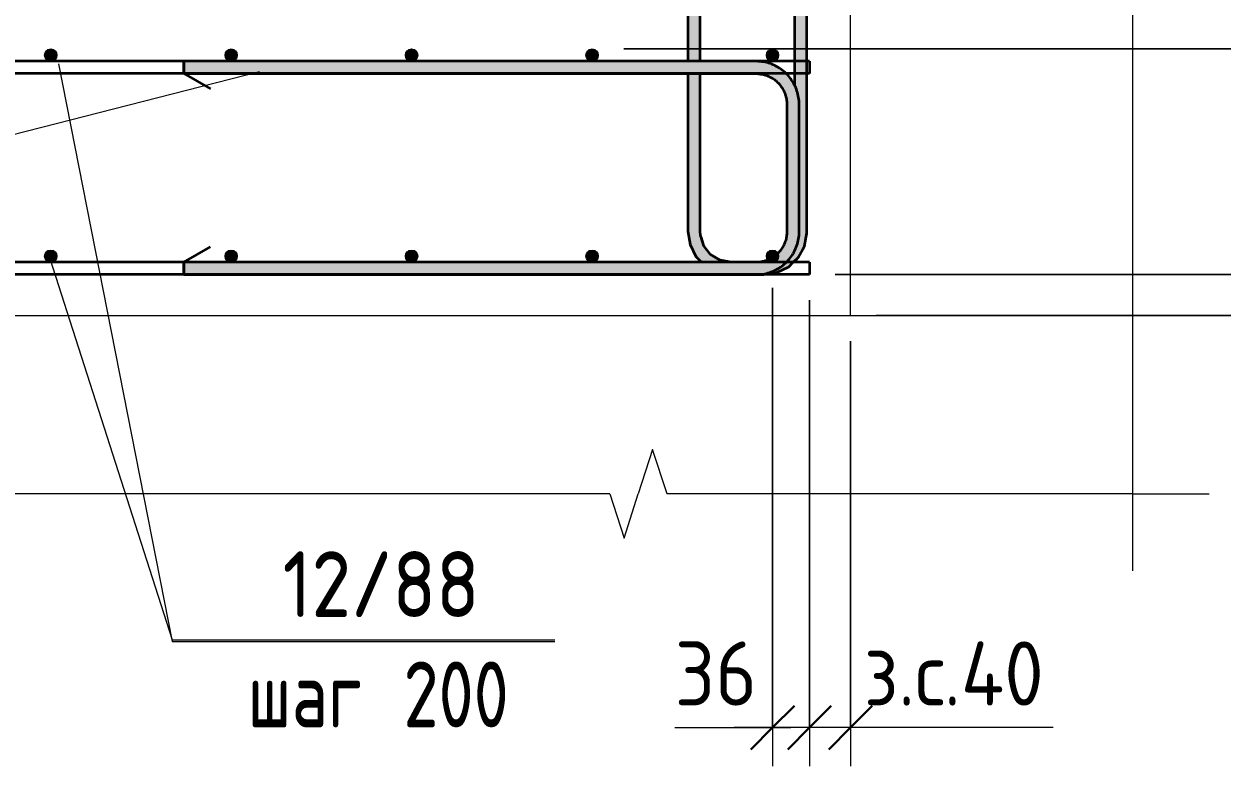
# Model space of a CAD drawing. Header units: millimetres. Extents: x 30199 to 68228, y -5153 to 33546.
# Drawn here: x 60270 to 61438, y -3689 to -2966 of the extents above; entities that cross this region are included whole.
import ezdxf

# ---------------------------------------------------------------- set-up
doc = ezdxf.new("R2010")
doc.units = ezdxf.units.MM
for name, color, linetype, lineweight in [('AA_Dim', 7, 'Continuous', 9), ('AA_Dim-25', 7, 'Continuous', 9), ('AA_Oformlenie', 7, 'Continuous', 9), ('AA_Vinoska', 7, 'Continuous', 9), ('AA_Visotnaya otmetka', 7, 'Continuous', 9), ('KR_Armatura', 7, 'Continuous', 20), ('KR_Armatura_Tonkie', 7, 'Continuous', 20), ('KR_Fundament', 7, 'Continuous', 20)]:
    doc.layers.add(name, color=color, linetype=linetype, lineweight=lineweight)
doc.styles.add('ISOCPEUR_1', font='isocpeur.TTF', dxfattribs={"width": 0.9, "height": 62.5})
doc.styles.add('ISOCPEUR_8', font='isocpeur.TTF', dxfattribs={"width": 0.8, "height": 62.5})
doc.dimstyles.new('00_Точн_3_знака__прозр__1', dxfattribs={"dimscale": 304.8, "dimtxt": 62.672186, "dimasz": 0.139436, "dimexe": 0.123031, "dimexo": 0.082021, "dimgap": 0.008202, "dimtad": 1, "dimdec": 3, "dimrnd": 0.001, "dimdsep": 46, "dimtxsty": 'ISOCPEUR_1', "dimblk1": 'OBLIQUE', "dimblk2": 'OBLIQUE', "dimsah": 1, "dimcen": 0.09, "dimdle": 0.123031, "dimazin": 0, "dimtfac": 1, "dimtdec": 4, "dimtix": 1, "dimtmove": 1, "dimatfit": 3, "dimfxl": 1, "dimtvp": 1, "dimtolj": 1, "dimtzin": 0, "dimlwd": 18, "dimlwe": 18, "dimarcsym": 2})
doc.dimstyles.new('05_Округл_1мм__прозр_', dxfattribs={"dimscale": 304.8, "dimtxt": 62.672186, "dimasz": 0.139436, "dimexe": 0.123031, "dimexo": 0.082021, "dimgap": 0.008202, "dimtad": 1, "dimdec": 0, "dimdsep": 46, "dimtxsty": 'ISOCPEUR_1', "dimblk1": 'OBLIQUE', "dimblk2": 'OBLIQUE', "dimsah": 1, "dimcen": 0.09, "dimdle": 0.123031, "dimazin": 0, "dimtfac": 1, "dimtdec": 4, "dimtix": 1, "dimtmove": 1, "dimatfit": 3, "dimfxl": 1, "dimtvp": 1, "dimtolj": 1, "dimtzin": 0, "dimlwd": 18, "dimlwe": 18, "dimarcsym": 2})
doc.dimstyles.new('05_Округл_1мм__прозр__1', dxfattribs={"dimscale": 304.8, "dimtxt": 62.672186, "dimasz": 0.139436, "dimexe": 0.123031, "dimexo": 0.082021, "dimgap": 0.008202, "dimtad": 1, "dimdec": 0, "dimdsep": 46, "dimtxsty": 'ISOCPEUR_1', "dimblk1": 'OBLIQUE', "dimblk2": 'OBLIQUE', "dimsah": 1, "dimcen": 0.09, "dimdle": 0.123031, "dimazin": 0, "dimtfac": 1, "dimtdec": 4, "dimtix": 1, "dimtmove": 0, "dimatfit": 3, "dimfxl": 1, "dimtvp": 1, "dimtolj": 1, "dimtzin": 0, "dimlwd": 18, "dimlwe": 18, "dimarcsym": 2})

# ---------------------------------------------------------------- blocks, each defined once
blk = doc.blocks.new('265_Выпуск П одной длины _НесАрм_РабПлоск_ - В1 _d12_ t250-4071037-1-1 Армирование')
at = {"layer": 'KR_Armatura_Tonkie', "lineweight": 35}
for p, q in [((-31383.5, -2442), (-31383.5, -2488)), ((-31371.7, -2442), (-31383.1, -2442)), ((-31383.1, -2442), (-31371.7, -2442)), ((-31371.5, -2488), (-31371.5, -2442)), ((-31371.5, -2442), (-31371.1, -2442.7)), ((-31279.5, -2442), (-31294.5, -2468)), ((-31279.5, -2442), (-31279.5, -2488)), ((-31279.1, -2442), (-31267.7, -2442)), ((-31267.7, -2442), (-31279.1, -2442)), ((-31267.5, -2488), (-31267.5, -2442)), ((-31371.1, -2442.7), (-31356.5, -2468)), ((-31383.5, -2513), (-31383.5, -2694)), ((-31371.5, -2694), (-31371.5, -2513)), ((-31279.5, -2513), (-31279.5, -2694)), ((-31267.5, -2694), (-31267.5, -2513)), ((-31383.5, -2706), (-31383.5, -2888)), ((-31371.5, -2888), (-31371.5, -2706)), ((-31279.5, -2706), (-31279.5, -2888)), ((-31267.5, -2888), (-31267.5, -2706)), ((-31383.5, -2913), (-31383.5, -2942)), ((-31371.5, -2942), (-31371.5, -2913)), ((-31279.5, -2913), (-31279.5, -2942)), ((-31267.5, -2942), (-31267.5, -2913)), ((-31383.5, -2958), (-31383.5, -3002)), ((-31371.5, -3002), (-31371.5, -2958)), ((-31279.5, -2958), (-31279.5, -3002)), ((-31267.5, -3002), (-31267.5, -2958)), ((-31279.5, -3002), (-31279.5, -3014)), ((-31267.5, -3014), (-31267.5, -3002)), ((-31383.5, -3014), (-31383.5, -3168)), ((-31371.5, -3168), (-31371.5, -3014)), ((-31279.5, -3014), (-31279.5, -3026)), ((-31267.5, -3168), (-31267.5, -3014)), ((-31368.5, -3180.5), (-31370.8, -3173)), ((-31361.8, -3189.9), (-31367.7, -3182.3)), ((-31353.5, -3195.2), (-31360, -3191.3)), ((-31341.5, -3198), (-31351, -3196.3)), ((-31317.1, -3198), (-31341.5, -3198)), ((-31341.5, -3210), (-31309.5, -3210))]:
    blk.add_line(p, q, dxfattribs=at)
at = {"layer": 'KR_Armatura_Tonkie', "lineweight": 35, "flags": 128}
for points in [[(-31268, -3172.4), (-31267.5, -3169.5), (-31267.5, -3168)], [(-31381.6, -3179.8), (-31381.5, -3180.7), (-31380.1, -3183.4)], [(-31271.3, -3184.7), (-31269.9, -3182.1), (-31269.6, -3180.6)], [(-31376.5, -3190.7), (-31375.8, -3192.2), (-31373.8, -3194.3)], [(-31286.8, -3203.1), (-31285.3, -3202.3), (-31283.2, -3200.3)], [(-31277.8, -3195.1), (-31276, -3193.4), (-31274.9, -3191.4)], [(-31297.6, -3208.2), (-31296.8, -3208), (-31294.1, -3206.7)]]:
    blk.add_lwpolyline(points, dxfattribs=at)
blk = doc.blocks.new('265_Выпуск П одной длины _НесАрм_РабПлоск_ - В1 _d12_ t250-V8-1-1 Армирование')
at = {"layer": 'KR_Armatura_Tonkie', "lineweight": 35}
h = blk.add_hatch(color=256, dxfattribs=at)
h.paths.add_polyline_path([(-31377.5, -3168), (-31371.5, -3168), (-31371.7, -3014), (-31383.5, -3014), (-31383.3, -3168), (-31379, -3168)])
h.paths.add_polyline_path([(-31373.2, -3002), (-31371.5, -3002), (-31371.7, -2958), (-31383.5, -2958), (-31383.3, -3002), (-31374.2, -3002)])
h.paths.add_polyline_path([(-31377, -2942), (-31371.5, -2942), (-31371.7, -2913), (-31383.5, -2913), (-31383.3, -2942), (-31377.5, -2942)])
h.paths.add_polyline_path([(-31382.3, -2888), (-31371.5, -2888), (-31371.7, -2706), (-31383.5, -2706), (-31383.3, -2888), (-31382.7, -2888)])
h.paths.add_polyline_path([(-31382, -2694), (-31371.5, -2694), (-31371.7, -2513), (-31383.5, -2513), (-31383.3, -2694), (-31382.7, -2694)])
h.paths.add_polyline_path([(-31379.1, -2488), (-31371.5, -2488), (-31371.7, -2442), (-31383.5, -2442), (-31383.3, -2488), (-31380.5, -2488)])
h = blk.add_hatch(color=256, dxfattribs=at)
h.paths.add_polyline_path([(-31275, -3168), (-31267.5, -3168), (-31267.7, -2958), (-31279.5, -2958), (-31279.3, -3026.5), (-31276.5, -3033.4), (-31275.1, -3045.9), (-31275.1, -3168)])
h.paths.add_polyline_path([(-31273, -2942), (-31267.5, -2942), (-31267.7, -2913), (-31279.5, -2913), (-31279.3, -2942), (-31273.5, -2942)])
h.paths.add_polyline_path([(-31272.9, -2888), (-31267.5, -2888), (-31267.7, -2706), (-31279.5, -2706), (-31279.3, -2888), (-31273.5, -2888)])
h.paths.add_polyline_path([(-31278.9, -2694), (-31267.5, -2694), (-31267.7, -2513), (-31279.5, -2513), (-31279.3, -2694), (-31278.9, -2694)])
h.paths.add_polyline_path([(-31278.7, -2488), (-31267.5, -2488), (-31267.7, -2442), (-31279.5, -2442), (-31279.3, -2488), (-31279.1, -2488)])
for points in [[(-31341.5, -3198), (-31349.8, -3196.8), (-31356.9, -3193.6), (-31362.7, -3189.2), (-31367.4, -3183), (-31370.4, -3175.8), (-31371.7, -3168), (-31383.5, -3168), (-31382, -3178.9), (-31377.8, -3189), (-31370.8, -3198), (-31342.8, -3198)], [(-31309.5, -3210), (-31298.2, -3208.4), (-31287.6, -3203.7), (-31279.4, -3197.2), (-31273.1, -3189), (-31268.9, -3178.9), (-31267.7, -3168), (-31275.1, -3168), (-31276.5, -3178.9), (-31280.7, -3189), (-31287.8, -3198), (-31296.1, -3204.4), (-31306.2, -3208.6), (-31309.5, -3209.2), (-31309.5, -3209.8)], [(-31309.5, -3210), (-31309.5, -3209), (-31317.1, -3210)]]:
    blk.add_hatch(color=256, dxfattribs=at).paths.add_polyline_path(points)
for p, q in [((-31383.5, -2442), (-31383.5, -2488)), ((-31383.5, -2442), (-31383.3, -2442)), ((-31371.7, -2442), (-31383.1, -2442)), ((-31383.1, -2442), (-31371.5, -2442)), ((-31371.5, -2488), (-31371.5, -2442)), ((-31371.5, -2442), (-31371.1, -2442.7)), ((-31279.5, -2442), (-31294.5, -2468)), ((-31279.5, -2442), (-31279.5, -2488)), ((-31279.5, -2442), (-31279.3, -2442)), ((-31279.1, -2442), (-31267.5, -2442)), ((-31267.7, -2442), (-31279.1, -2442)), ((-31267.5, -2488), (-31267.5, -2442)), ((-31371.1, -2442.7), (-31356.5, -2468)), ((-31383.5, -2513), (-31383.5, -2694)), ((-31371.5, -2694), (-31371.5, -2513)), ((-31279.5, -2513), (-31279.5, -2694)), ((-31267.5, -2694), (-31267.5, -2513)), ((-31383.5, -2706), (-31383.5, -2888)), ((-31371.5, -2888), (-31371.5, -2706)), ((-31279.5, -2706), (-31279.5, -2888)), ((-31267.5, -2888), (-31267.5, -2706)), ((-31383.5, -2913), (-31383.5, -2942)), ((-31371.5, -2942), (-31371.5, -2913)), ((-31279.5, -2913), (-31279.5, -2942)), ((-31267.5, -2942), (-31267.5, -2913)), ((-31383.5, -2958), (-31383.5, -3002)), ((-31371.5, -3002), (-31371.5, -2958)), ((-31279.5, -2958), (-31279.5, -3002)), ((-31267.5, -3002), (-31267.5, -2958)), ((-31279.5, -3002), (-31279.5, -3014)), ((-31267.5, -3014), (-31267.5, -3002)), ((-31383.5, -3014), (-31383.5, -3168)), ((-31371.5, -3168), (-31371.5, -3014)), ((-31279.5, -3014), (-31279.5, -3026)), ((-31267.5, -3168), (-31267.5, -3014)), ((-31317.1, -3198), (-31341.5, -3198)), ((-31341.5, -3210), (-31309.5, -3210))]:
    blk.add_line(p, q, dxfattribs=at)
at = {"layer": 'KR_Armatura_Tonkie', "lineweight": 35, "flags": 128}
for points in [[(-31383.5, -3168), (-31381.5, -3180.7), (-31375.8, -3192.2), (-31370.2, -3198)], [(-31341.5, -3198), (-31352.1, -3196), (-31361.4, -3190.4), (-31368, -3181.9), (-31371.2, -3171.5), (-31371.5, -3168)], [(-31280.8, -3198), (-31276, -3193.4), (-31269.9, -3182.1), (-31267.5, -3169.5), (-31267.5, -3168)], [(-31309.5, -3210), (-31296.8, -3208), (-31285.3, -3202.3), (-31280.8, -3198)]]:
    blk.add_lwpolyline(points, dxfattribs=at)
blk = doc.blocks.new('350_Стержень П торец СК-СГ _НесАрм_РабПлоск_ - 350_Стержень П торец СК-СГ _НесАрм_РабПлоск_-4078482-1-1 Армирование')
at = {"layer": 'KR_Armatura_Tonkie', "lineweight": 35}
for p, q in [((-31383.5, -3002), (-31875.1, -3002)), ((-31875.1, -3013.8), (-31875.1, -3002.2)), ((-31875.1, -3002.2), (-31875.1, -3008)), ((-31317.1, -3002), (-31371.5, -3002)), ((-31875.1, -3008), (-31875.1, -3009.6)), ((-31875.1, -3009.6), (-31875.1, -3013.8)), ((-31875.1, -3014), (-31383.5, -3014)), ((-31875.1, -3014), (-31849.1, -3029)), ((-31371.5, -3014), (-31317.1, -3014)), ((-31287.1, -3044), (-31287.1, -3168)), ((-31875.1, -3198), (-31849.1, -3183)), ((-31370.8, -3198), (-31875.1, -3198)), ((-31875.1, -3198.2), (-31875.1, -3209.8)), ((-31875.1, -3209.8), (-31875.1, -3198.2)), ((-31317.1, -3198), (-31341.5, -3198)), ((-31875.1, -3210), (-31317.1, -3210))]:
    blk.add_line(p, q, dxfattribs=at)
at = {"layer": 'KR_Armatura_Tonkie', "lineweight": 35, "flags": 128}
for points in [[(-31287.6, -3014.1), (-31287.8, -3013.9), (-31289, -3012.7), (-31290.3, -3011.6), (-31291.6, -3010.6), (-31293, -3009.6), (-31294.4, -3008.7), (-31295.8, -3007.8), (-31297.3, -3007), (-31298.8, -3006.2), (-31300.3, -3005.5), (-31301.8, -3004.9), (-31303.4, -3004.3), (-31305, -3003.8), (-31306.6, -3003.3), (-31308.3, -3002.9), (-31309.9, -3002.6), (-31311.6, -3002.4), (-31313.3, -3002.2), (-31314.9, -3002.1), (-31316.6, -3002), (-31317.1, -3002)], [(-31279.5, -3025.3), (-31279.8, -3024.6), (-31280.6, -3023.1), (-31281.5, -3021.7), (-31282.4, -3020.3), (-31283.4, -3018.9), (-31284.4, -3017.6), (-31285.5, -3016.3), (-31286.6, -3015.1), (-31287.6, -3014.1)]]:
    blk.add_lwpolyline(points, dxfattribs=at)
blk = doc.blocks.new('350_Стержень П торец СК-СГ _НесАрм_РабПлоск_ - 350_Стержень П торец СК-СГ _НесАрм_РабПлоск_-V9-1-1 Армирование')
at = {"layer": 'KR_Armatura_Tonkie', "lineweight": 35}
for points in [[(-31657.4, -3014), (-31317.1, -3013.8), (-31317.1, -3002), (-31875.1, -3002.2), (-31875.1, -3014)], [(-31282.6, -3044), (-31275.1, -3044), (-31276.5, -3033.1), (-31280.7, -3023), (-31287.8, -3014), (-31296.1, -3007.6), (-31306.2, -3003.4), (-31317.1, -3002.2), (-31317.1, -3014), (-31309.3, -3015), (-31301.9, -3018.1), (-31295.8, -3022.8), (-31291, -3029.3), (-31288.1, -3036.3), (-31286.9, -3044), (-31284.1, -3044)], [(-31281.1, -3168), (-31275.1, -3168), (-31275.3, -3044), (-31287.1, -3044), (-31286.9, -3168), (-31282.6, -3168)], [(-31317.1, -3210), (-31305.8, -3208.4), (-31295.8, -3204.2), (-31287.4, -3197.7), (-31280.7, -3189), (-31276.5, -3178.9), (-31275.3, -3168), (-31287.1, -3168), (-31288.1, -3175.8), (-31291.2, -3183.2), (-31295.8, -3189.2), (-31302.4, -3194.1), (-31309.4, -3197), (-31317.1, -3198.2), (-31317.1, -3209.8)], [(-31875.1, -3210), (-31317.1, -3209.8), (-31317.1, -3198), (-31875.1, -3198.2), (-31875.1, -3209.8)]]:
    blk.add_hatch(color=256, dxfattribs=at).paths.add_polyline_path(points)
for p, q in [((-31317.1, -3002), (-31875.1, -3002)), ((-31875.1, -3014), (-31875.1, -3002)), ((-31875.1, -3002.2), (-31875.1, -3009.6)), ((-31875.1, -3009.6), (-31875.1, -3011)), ((-31875.1, -3011), (-31875.1, -3013.8)), ((-31875.1, -3014), (-31317.1, -3014)), ((-31875.1, -3014), (-31849.1, -3029)), ((-31287.1, -3044), (-31287.1, -3168)), ((-31275.1, -3168), (-31275.1, -3044)), ((-31875.1, -3198), (-31849.1, -3183)), ((-31317.1, -3198), (-31875.1, -3198)), ((-31875.1, -3210), (-31875.1, -3198)), ((-31875.1, -3198.2), (-31875.1, -3209.8)), ((-31875.1, -3210), (-31317.1, -3210))]:
    blk.add_line(p, q, dxfattribs=at)
at = {"layer": 'KR_Armatura_Tonkie', "lineweight": 35, "flags": 128}
for points in [[(-31287.6, -3014.1), (-31287.8, -3013.9), (-31289, -3012.7), (-31290.3, -3011.6), (-31291.6, -3010.6), (-31293, -3009.6), (-31294.4, -3008.7), (-31295.8, -3007.8), (-31297.3, -3007), (-31298.8, -3006.2), (-31300.3, -3005.5), (-31301.8, -3004.9), (-31303.4, -3004.3), (-31305, -3003.8), (-31306.6, -3003.3), (-31308.3, -3002.9), (-31309.9, -3002.6), (-31311.6, -3002.4), (-31313.3, -3002.2), (-31314.9, -3002.1), (-31316.6, -3002), (-31317.1, -3002)], [(-31317.1, -3014), (-31315.9, -3014), (-31314.7, -3014.1), (-31313.5, -3014.2), (-31312.3, -3014.4), (-31311.1, -3014.6), (-31309.9, -3014.9), (-31308.8, -3015.2), (-31307.6, -3015.5), (-31306.5, -3015.9), (-31305.4, -3016.4), (-31304.3, -3016.9), (-31303.2, -3017.4), (-31302.2, -3018), (-31301.1, -3018.6), (-31300.1, -3019.2), (-31299.1, -3019.9), (-31298.2, -3020.7), (-31297.3, -3021.4), (-31296.4, -3022.3), (-31295.5, -3023.1), (-31294.7, -3024), (-31293.9, -3024.9), (-31293.2, -3025.8), (-31292.5, -3026.8), (-31291.8, -3027.8), (-31291.2, -3028.8), (-31290.6, -3029.9), (-31290.1, -3030.9), (-31289.6, -3032), (-31289.1, -3033.1), (-31288.7, -3034.3), (-31288.3, -3035.4), (-31288, -3036.6), (-31287.7, -3037.7), (-31287.5, -3038.9), (-31287.3, -3040.1), (-31287.2, -3041.3), (-31287.1, -3042.5), (-31287.1, -3043.7), (-31287.1, -3044)], [(-31275.1, -3044), (-31275.1, -3042.3), (-31275.2, -3040.6), (-31275.4, -3039), (-31275.6, -3037.3), (-31275.9, -3035.7), (-31276.3, -3034), (-31276.7, -3032.4), (-31277.2, -3030.8), (-31277.8, -3029.2), (-31278.4, -3027.6), (-31279.1, -3026.1), (-31279.8, -3024.6), (-31280.6, -3023.1), (-31281.5, -3021.7), (-31282.4, -3020.3), (-31283.4, -3018.9), (-31284.4, -3017.6), (-31285.5, -3016.3), (-31286.6, -3015.1), (-31287.6, -3014.1)], [(-31287.1, -3168), (-31287.1, -3169.2), (-31287.2, -3170.4), (-31287.3, -3171.6), (-31287.4, -3172.8), (-31287.7, -3174), (-31287.9, -3175.1), (-31288.2, -3176.3), (-31288.6, -3177.4), (-31289, -3178.6), (-31289.4, -3179.7), (-31289.9, -3180.8), (-31290.5, -3181.9), (-31291, -3182.9), (-31291.6, -3183.9), (-31292.3, -3184.9), (-31293, -3185.9), (-31293.7, -3186.9), (-31294.5, -3187.8), (-31295.3, -3188.7), (-31296.2, -3189.5), (-31297, -3190.3), (-31297.9, -3191.1), (-31298.9, -3191.9), (-31299.9, -3192.6), (-31300.9, -3193.2), (-31301.9, -3193.9), (-31302.9, -3194.5), (-31304, -3195), (-31305.1, -3195.5), (-31306.2, -3196), (-31307.3, -3196.4), (-31308.5, -3196.7), (-31309.6, -3197.1), (-31310.8, -3197.3), (-31312, -3197.6), (-31313.1, -3197.7), (-31314.3, -3197.9), (-31315.5, -3198), (-31316.7, -3198), (-31317.1, -3198)], [(-31287.6, -3197.9), (-31286.9, -3197.3), (-31285.8, -3196), (-31284.7, -3194.8), (-31283.6, -3193.4), (-31282.7, -3192.1), (-31281.7, -3190.7), (-31280.8, -3189.3), (-31280, -3187.8), (-31279.3, -3186.3), (-31278.6, -3184.8), (-31277.9, -3183.2), (-31277.3, -3181.6), (-31276.8, -3180), (-31276.4, -3178.4), (-31276, -3176.8), (-31275.7, -3175.1), (-31275.4, -3173.5), (-31275.2, -3171.8), (-31275.1, -3170.1), (-31275.1, -3168.5), (-31275.1, -3168)], [(-31317.1, -3210), (-31315.4, -3210), (-31313.7, -3209.9), (-31312, -3209.7), (-31310.4, -3209.5), (-31308.7, -3209.2), (-31307.1, -3208.8), (-31305.5, -3208.4), (-31303.8, -3207.9), (-31302.3, -3207.3), (-31300.7, -3206.7), (-31299.2, -3206), (-31297.7, -3205.3), (-31296.2, -3204.4), (-31294.8, -3203.6), (-31293.3, -3202.7), (-31292, -3201.7), (-31290.7, -3200.7), (-31289.4, -3199.6), (-31288.1, -3198.4), (-31287.7, -3198)]]:
    blk.add_lwpolyline(points, dxfattribs=at)
blk = doc.blocks.new('011_Прямоугольник обрыва _ЭлУзла_ - 011_Прямоугольник обрыва _ЭлУзла_-4150616-1-1 Армирование')
at = {"layer": 'AA_Oformlenie'}
for p, q in [((-30950.1, -2057.7), (-30950.1, -3423.6)), ((-31459.6, -3423.6), (-32368, -3423.6)), ((-30950.1, -3423.6), (-31404, -3423.6))]:
    blk.add_line(p, q, dxfattribs=at)
blk = doc.blocks.new('042_М_Арматуры - Диам длина поз _ Комментарий-3662934-1-1 Армирование')
at = {"layer": 'AA_Vinoska'}
blk.add_line((-32051.3, -2790.4), (-31701.3, -2790.4), dxfattribs=at)
blk = doc.blocks.new('DIMBLOCK56-1-1 Армирование')
at = {"layer": 'AA_Dim-25', "lineweight": 18}
for p, q in [((61035.9, -3235), (61035.9, -3689.1)), ((61035.9, -3651.6), (61035.9, -3235)), ((61075.9, -3275), (61075.9, -3689.1)), ((61075.9, -3651.6), (61075.9, -3275)), ((61113.4, -3651.6), (60998.4, -3651.6)), ((61064, -3651.5), (61055.9, -3651.6)), ((61273.5, -3651.5), (61064, -3651.5))]:
    blk.add_line(p, q, dxfattribs=at)
at = {"layer": 'AA_Dim-25', "lineweight": 30}
for p, q in [((61035.9, -3651.6), (61057.2, -3630.3)), ((61075.9, -3651.6), (61097.2, -3630.3)), ((61035.9, -3651.6), (61014.7, -3672.8)), ((61075.9, -3651.6), (61054.7, -3672.8))]:
    blk.add_line(p, q, dxfattribs=at)
at = {"layer": 'AA_Dim-25', "color": 0, "lineweight": 18, "insert": (61089, -3567.6), "char_height": 62.5, "width": 221.363, "attachment_point": 1, "line_spacing_factor": 1.135194, "style": 'ISOCPEUR_1'}
blk.add_mtext('з.с.40', dxfattribs=at)
blk = doc.blocks.new('_Oblique')
at = {"color": 0, "linetype": 'ByBlock', "lineweight": -2}
blk.add_line((-0.5, -0.5), (0.5, 0.5), dxfattribs=at)
blk = doc.blocks.new('DIMBLOCK58-1-1 Армирование')
at = {"layer": 'AA_Dim-25', "lineweight": 18}
for p, q in [((60999.9, -3223), (60999.9, -3689.1)), ((60999.9, -3651.6), (60999.9, -3223)), ((61035.9, -3235), (61035.9, -3689.1)), ((61035.9, -3651.6), (61035.9, -3235)), ((60904.5, -3651.5), (61007.5, -3651.5)), ((61073.4, -3651.6), (60962.4, -3651.6)), ((61007.5, -3651.5), (61017.9, -3651.6))]:
    blk.add_line(p, q, dxfattribs=at)
at = {"layer": 'AA_Dim-25', "lineweight": 30}
for p, q in [((60999.9, -3651.6), (61021.2, -3630.3)), ((61035.9, -3651.6), (61057.2, -3630.3)), ((60999.9, -3651.6), (60978.7, -3672.8)), ((61035.9, -3651.6), (61014.7, -3672.8))]:
    blk.add_line(p, q, dxfattribs=at)
at = {"layer": 'AA_Dim-25', "color": 0, "lineweight": 18, "insert": (60904.5, -3567.6), "char_height": 62.5, "width": 93.654, "attachment_point": 1, "line_spacing_factor": 1.135194, "style": 'ISOCPEUR_1'}
blk.add_mtext('36', dxfattribs=at)
blk = doc.blocks.new('DIMBLOCK66-1-1 Армирование')
at = {"layer": 'AA_Dim-25', "lineweight": 30}
for p, q in [((61538.1, -3210), (61516.8, -3188.8)), ((61538.1, -3210), (61559.3, -3231.3)), ((61538.1, -3250), (61516.8, -3228.8)), ((61538.1, -3250), (61559.3, -3271.2))]:
    blk.add_line(p, q, dxfattribs=at)
at = {"layer": 'AA_Dim-25', "lineweight": 18}
for p, q in [((61060.9, -3210), (61575.6, -3210)), ((61538.1, -3210), (61060.9, -3210)), ((61538.1, -3287.5), (61538.1, -3210)), ((61538.1, -3251.7), (61538.1, -3230)), ((61100.9, -3250), (61575.6, -3250)), ((61538.1, -3250), (61100.9, -3250)), ((61538.1, -3461.2), (61538.1, -3251.7))]:
    blk.add_line(p, q, dxfattribs=at)
at = {"layer": 'AA_Dim-25', "color": 0, "lineweight": 18, "insert": (61454.1, -3461.2), "char_height": 62.5, "width": 221.363, "attachment_point": 1, "rotation": 90, "line_spacing_factor": 1.135194, "style": 'ISOCPEUR_1'}
blk.add_mtext('з.с.40', dxfattribs=at)
blk = doc.blocks.new('DIMBLOCK67-1-1 Армирование')
at = {"layer": 'AA_Dim-25', "lineweight": 30}
for p, q in [((61538.1, -2990), (61516.8, -2968.8)), ((61538.1, -2990), (61559.3, -3011.2)), ((61538.1, -3210), (61516.8, -3188.8)), ((61538.1, -3210), (61559.3, -3231.3))]:
    blk.add_line(p, q, dxfattribs=at)
at = {"layer": 'AA_Dim-25', "lineweight": 18}
for p, q in [((60854.9, -2990), (61575.6, -2990)), ((61538.1, -2990), (60854.9, -2990)), ((61538.1, -3210), (61538.1, -2990)), ((61060.9, -3210), (61575.6, -3210)), ((61538.1, -3210), (61060.9, -3210))]:
    blk.add_line(p, q, dxfattribs=at)
at = {"layer": 'AA_Dim-25', "color": 0, "lineweight": 18, "insert": (61454.1, -3158.5), "char_height": 62.5, "width": 140.48, "attachment_point": 1, "rotation": 90, "line_spacing_factor": 1.135194, "style": 'ISOCPEUR_1'}
blk.add_mtext('220', dxfattribs=at)
blk = doc.blocks.new('DIMBLOCK68-1-1 Армирование')
at = {"layer": 'AA_Dim-25', "lineweight": 18}
for p, q in [((61678.3, -2709.9), (61678.3, -2919.4)), ((61538.1, -2990), (61538.1, -2912.5)), ((61678.3, -2919.4), (61538.1, -2970)), ((61100.9, -2950), (61575.6, -2950)), ((61538.1, -2950), (61100.9, -2950)), ((60854.9, -2990), (61575.6, -2990)), ((61538.1, -2990), (60854.9, -2990))]:
    blk.add_line(p, q, dxfattribs=at)
at = {"layer": 'AA_Dim-25', "lineweight": 30}
for p, q in [((61538.1, -2950), (61516.8, -2928.8)), ((61538.1, -2950), (61559.3, -2971.2)), ((61538.1, -2990), (61516.8, -2968.8)), ((61538.1, -2990), (61559.3, -3011.2))]:
    blk.add_line(p, q, dxfattribs=at)
at = {"layer": 'AA_Dim-25', "color": 0, "lineweight": 18, "insert": (61594.4, -2894.4), "char_height": 62.5, "width": 221.363, "attachment_point": 1, "rotation": 90, "line_spacing_factor": 1.135194, "style": 'ISOCPEUR_1'}
blk.add_mtext('з.с.40', dxfattribs=at)
blk = doc.blocks.new('DIMBLOCK75-1-1 Армирование')
at = {"layer": 'AA_Dim-25', "lineweight": 18}
for p, q in [((61538.1, -2790.9), (61538.1, -2894)), ((61538.1, -2894), (61538.1, -2925)), ((61071.1, -2900), (61575.6, -2900)), ((61538.1, -2900), (61071.1, -2900)), ((61538.1, -2987.5), (61538.1, -2900)), ((61100.9, -2950), (61575.6, -2950)), ((61538.1, -2950), (61100.9, -2950))]:
    blk.add_line(p, q, dxfattribs=at)
at = {"layer": 'AA_Dim-25', "lineweight": 30}
for p, q in [((61538.1, -2900), (61516.8, -2878.7)), ((61538.1, -2900), (61559.3, -2921.2)), ((61538.1, -2950), (61516.8, -2928.8)), ((61538.1, -2950), (61559.3, -2971.2))]:
    blk.add_line(p, q, dxfattribs=at)
at = {"layer": 'AA_Dim-25', "color": 0, "lineweight": 18, "insert": (61454.1, -2869), "char_height": 62.5, "width": 93.654, "attachment_point": 1, "rotation": 90, "line_spacing_factor": 1.135194, "style": 'ISOCPEUR_1'}
blk.add_mtext('50', dxfattribs=at)

msp = doc.modelspace()

# ---------------------------------------------------------------- hatches: boundary and pattern name
at = {"layer": 'KR_Armatura'}
h = msp.add_hatch(color=256, dxfattribs=at)
edge = h.paths.add_edge_path()
edge.add_arc((60295.9112, -2996), 6, 0, 360)
for points in [[(60292.9112, -3001.1962), (60298.9112, -3001.1962), (60301.9112, -2996), (60298.9112, -2990.8038), (60292.9112, -2990.8038), (60289.9112, -2996)], [(60468.9112, -3001.1962), (60474.9112, -3001.1962), (60477.9112, -2996), (60474.9112, -2990.8038), (60468.9112, -2990.8038), (60465.9112, -2996)], [(60650.9112, -3001.1962), (60653.9112, -2996), (60650.9112, -2990.8038), (60644.9112, -2990.8038), (60641.9112, -2996), (60644.9112, -3001.1962)], [(60820.9112, -3001.1962), (60826.9112, -3001.1962), (60829.9112, -2996), (60826.9112, -2990.8038), (60820.9112, -2990.8038), (60817.9112, -2996)], [(61002.9112, -3001.1962), (61005.9112, -2996), (61002.9112, -2990.8038), (60996.9112, -2990.8038), (60993.9112, -2996), (60996.9112, -3001.1962)], [(60292.9112, -3197.1962), (60298.9112, -3197.1962), (60301.9112, -3192), (60298.9112, -3186.8038), (60292.9112, -3186.8038), (60289.9112, -3192)], [(60468.9112, -3197.1962), (60474.9112, -3197.1962), (60477.9112, -3192), (60474.9112, -3186.8038), (60468.9112, -3186.8038), (60465.9112, -3192)], [(60650.9112, -3197.1962), (60653.9112, -3192), (60650.9112, -3186.8038), (60644.9112, -3186.8038), (60641.9112, -3192), (60644.9112, -3197.1962)], [(60820.9112, -3197.1962), (60826.9112, -3197.1962), (60829.9112, -3192), (60826.9112, -3186.8038), (60820.9112, -3186.8038), (60817.9112, -3192)], [(60996.9112, -3197.1962), (61002.9112, -3197.1962), (61005.9112, -3192), (61002.9112, -3186.8038), (60996.9112, -3186.8038), (60993.9112, -3192), (60996.5632, -3196.5934)]]:
    msp.add_hatch(color=256, dxfattribs=at).paths.add_polyline_path(points)
h = msp.add_hatch(color=256, dxfattribs=at)
edge = h.paths.add_edge_path()
edge.add_arc((60471.9112, -2996), 6, 0, 360)
h = msp.add_hatch(color=256, dxfattribs=at)
edge = h.paths.add_edge_path()
edge.add_arc((60647.9112, -2996), 6, 0, 360)
h = msp.add_hatch(color=256, dxfattribs=at)
edge = h.paths.add_edge_path()
edge.add_arc((60823.9112, -2996), 6, 0, 360)
h = msp.add_hatch(color=256, dxfattribs=at)
edge = h.paths.add_edge_path()
edge.add_arc((60999.9112, -2996), 6, 0, 360)
h = msp.add_hatch(color=256, dxfattribs=at)
edge = h.paths.add_edge_path()
edge.add_arc((60295.9112, -3192), 6, 0, 360)
h = msp.add_hatch(color=256, dxfattribs=at)
edge = h.paths.add_edge_path()
edge.add_arc((60471.9112, -3192), 6, 0, 360)
h = msp.add_hatch(color=256, dxfattribs=at)
edge = h.paths.add_edge_path()
edge.add_arc((60647.9112, -3192), 6, 0, 360)
h = msp.add_hatch(color=256, dxfattribs=at)
edge = h.paths.add_edge_path()
edge.add_arc((60823.9112, -3192), 6, 0, 360)
h = msp.add_hatch(color=256, dxfattribs=at)
edge = h.paths.add_edge_path()
edge.add_arc((60999.9112, -3192), 6, 0, 360)

# ---------------------------------------------------------------- linework, layer by layer
at = {"layer": 'AA_Vinoska'}
for p, q in [((60499.5184, -3012.1954), (59287.0747, -3322.0931)), ((60303.4579, -3004.3947), (60414.4492, -3567.6296)), ((60292.5336, -3186.1077), (60414.4492, -3565.9545)), ((60882.9395, -3380.3241), (60868.8624, -3423.6491)), ((60897.0167, -3423.6491), (60882.9395, -3380.3241)), ((60841.3624, -3423.6491), (60855.1124, -3466.9504)), ((60855.1124, -3466.9504), (60868.8624, -3423.6491)), ((61350.8982, -3423.6491), (61425.8982, -3423.6491)), ((61350.8982, -3423.6491), (61350.8982, -3498.6491)), ((60414.4492, -3565.9545), (60437.7545, -3565.9545)), ((60414.4492, -3567.6296), (60437.7545, -3567.6296))]:
    msp.add_line(p, q, dxfattribs=at)
at = {"layer": 'AA_Visotnaya otmetka'}
for q in [(61758.8271, -3250), (60701.3835, -3250)]:
    msp.add_line((60701.3835, -3250), q, dxfattribs=at)
at = {"layer": 'KR_Armatura'}
for p, q in [((60292.9112, -2990.8038), (60289.9112, -2996)), ((60298.9112, -2990.8038), (60292.9112, -2990.8038)), ((60301.9112, -2996), (60298.9112, -2990.8038)), ((60468.9112, -2990.8038), (60465.9112, -2996)), ((60474.9112, -2990.8038), (60468.9112, -2990.8038)), ((60477.9112, -2996), (60474.9112, -2990.8038)), ((60644.9112, -2990.8038), (60641.9112, -2996)), ((60650.9112, -2990.8038), (60644.9112, -2990.8038)), ((60653.9112, -2996), (60650.9112, -2990.8038)), ((60820.9112, -2990.8038), (60817.9112, -2996)), ((60826.9112, -2990.8038), (60820.9112, -2990.8038)), ((60829.9112, -2996), (60826.9112, -2990.8038)), ((60996.9112, -2990.8038), (60993.9112, -2996)), ((61002.9112, -2990.8038), (60996.9112, -2990.8038)), ((61005.9112, -2996), (61002.9112, -2990.8038)), ((60289.9112, -2996), (60292.9112, -3001.1962)), ((60292.9112, -3001.1962), (60298.9112, -3001.1962)), ((60298.9112, -3001.1962), (60301.9112, -2996)), ((60465.9112, -2996), (60468.9112, -3001.1962)), ((60468.9112, -3001.1962), (60474.9112, -3001.1962)), ((60474.9112, -3001.1962), (60477.9112, -2996)), ((60641.9112, -2996), (60644.9112, -3001.1962)), ((60644.9112, -3001.1962), (60650.9112, -3001.1962)), ((60650.9112, -3001.1962), (60653.9112, -2996)), ((60817.9112, -2996), (60820.9112, -3001.1962)), ((60820.9112, -3001.1962), (60826.9112, -3001.1962)), ((60826.9112, -3001.1962), (60829.9112, -2996)), ((60993.9112, -2996), (60996.9112, -3001.1962)), ((60996.9112, -3001.1962), (61002.9112, -3001.1962)), ((61002.9112, -3001.1962), (61005.9112, -2996)), ((60292.9112, -3186.8038), (60289.9112, -3192)), ((60298.9112, -3186.8038), (60292.9112, -3186.8038)), ((60301.9112, -3192), (60298.9112, -3186.8038)), ((60468.9112, -3186.8038), (60465.9112, -3192)), ((60474.9112, -3186.8038), (60468.9112, -3186.8038)), ((60477.9112, -3192), (60474.9112, -3186.8038)), ((60644.9112, -3186.8038), (60641.9112, -3192)), ((60650.9112, -3186.8038), (60644.9112, -3186.8038)), ((60653.9112, -3192), (60650.9112, -3186.8038)), ((60820.9112, -3186.8038), (60817.9112, -3192)), ((60826.9112, -3186.8038), (60820.9112, -3186.8038)), ((60829.9112, -3192), (60826.9112, -3186.8038)), ((60996.9112, -3186.8038), (60993.9112, -3192)), ((61002.9112, -3186.8038), (60996.9112, -3186.8038)), ((61005.9112, -3192), (61002.9112, -3186.8038)), ((60289.9112, -3192), (60292.9112, -3197.1962)), ((60292.9112, -3197.1962), (60298.9112, -3197.1962)), ((60298.9112, -3197.1962), (60301.9112, -3192)), ((60465.9112, -3192), (60468.9112, -3197.1962)), ((60468.9112, -3197.1962), (60474.9112, -3197.1962)), ((60474.9112, -3197.1962), (60477.9112, -3192)), ((60641.9112, -3192), (60644.9112, -3197.1962)), ((60644.9112, -3197.1962), (60650.9112, -3197.1962)), ((60650.9112, -3197.1962), (60653.9112, -3192)), ((60817.9112, -3192), (60820.9112, -3197.1962)), ((60820.9112, -3197.1962), (60826.9112, -3197.1962)), ((60826.9112, -3197.1962), (60829.9112, -3192)), ((60993.9112, -3192), (60996.5632, -3196.5934)), ((60996.5632, -3196.5934), (60996.9112, -3197.1962)), ((60996.9112, -3197.1962), (61002.9112, -3197.1962)), ((61002.9112, -3197.1962), (61005.9112, -3192))]:
    msp.add_line(p, q, dxfattribs=at)
for centre in [(60295.9112, -2996), (60471.9112, -2996), (60647.9112, -2996), (60823.9112, -2996), (60999.9112, -2996), (60295.9112, -3192), (60471.9112, -3192), (60647.9112, -3192), (60823.9112, -3192), (60999.9112, -3192)]:
    msp.add_circle(centre, 6, dxfattribs=at)
at = {"layer": 'KR_Armatura_Tonkie', "lineweight": 35}
for p, q in [((61035.9112, -3002), (59555.9112, -3002)), ((61035.9112, -3002), (61035.9112, -3014)), ((61035.9112, -3014), (59555.9112, -3014)), ((61035.9112, -3198), (59555.9112, -3198)), ((61035.9112, -3198), (61035.9112, -3210)), ((61035.9112, -3210), (59555.9112, -3210))]:
    msp.add_line(p, q, dxfattribs=at)
at = {"layer": 'KR_Fundament'}
for p, q in [((61075.9112, -3250), (61075.9112, -2950)), ((59515.9112, -3250), (61075.9112, -3250))]:
    msp.add_line(p, q, dxfattribs=at)

# ---------------------------------------------------------------- block references
at = {"layer": 'AA_Oformlenie'}
msp.add_blockref('011_Прямоугольник обрыва _ЭлУзла_ - 011_Прямоугольник обрыва _ЭлУзла_-4150616-1-1 Армирование', (92300.9728, 0), dxfattribs=at)
at = {"layer": 'AA_Vinoska'}
for p in [(92489.024, -775.5553), (92489.024, -777.2304)]:
    msp.add_blockref('042_М_Арматуры - Диам длина поз _ Комментарий-3662934-1-1 Армирование', p, dxfattribs=at)
at = {"layer": 'KR_Armatura_Tonkie', "lineweight": 35}
for name in ['265_Выпуск П одной длины _НесАрм_РабПлоск_ - В1 _d12_ t250-4071037-1-1 Армирование', '265_Выпуск П одной длины _НесАрм_РабПлоск_ - В1 _d12_ t250-V8-1-1 Армирование', '350_Стержень П торец СК-СГ _НесАрм_РабПлоск_ - 350_Стержень П торец СК-СГ _НесАрм_РабПлоск_-4078482-1-1 Армирование', '350_Стержень П торец СК-СГ _НесАрм_РабПлоск_ - 350_Стержень П торец СК-СГ _НесАрм_РабПлоск_-V9-1-1 Армирование']:
    msp.add_blockref(name, (92300.9728, 0), dxfattribs=at)

# ---------------------------------------------------------------- texts
at = {"layer": 'AA_Vinoska', "char_height": 62.5, "attachment_point": 1}
for s, insert, width, style in [('12/88', (60522.208, -3479.6983), 229.082203, 'ISOCPEUR_1'), ('12/88', (60522.208, -3481.3734), 229.082203, 'ISOCPEUR_1'), (' 200', (60608.1809, -3587.1746), 166.751, 'ISOCPEUR_8'), (' 200', (60608.1809, -3588.8497), 166.751, 'ISOCPEUR_8'), ('шаг', (60487.7955, -3587.1746), 145.907125, 'ISOCPEUR_8'), ('шаг', (60487.7955, -3588.8497), 145.907125, 'ISOCPEUR_8')]:
    msp.add_mtext(s, dxfattribs=dict(at, insert=insert, width=width, style=style))

# ---------------------------------------------------------------- dimensions: what is measured, and where the dimension line sits
at = {"layer": 'AA_Dim', "lineweight": 18}
for base, p1, p2, override, picture, middle in [((61538.0632, -2950), (60829.9112, -2990), (61075.9112, -2950), {"dimpost": 'з.с.<>', "dimfxl": 249.230817}, 'DIMBLOCK68-1-1 Армирование', (61636.0243, -2783.7122)), ((61538.0632, -2899.9998), (61075.9112, -2950), (61046.0674, -2899.9998), {"dimpost": '<>', "dimfxl": 58.229537}, 'DIMBLOCK75-1-1 Армирование', (61495.8099, -2822.1332)), ((61538.0632, -3210), (61075.9112, -3250), (61035.9112, -3210), {"dimpost": 'з.с.<>', "dimfxl": 56.568542}, 'DIMBLOCK66-1-1 Армирование', (61495.8099, -3350.4799))]:
    dim = msp.add_linear_dim(base=base, p1=p1, p2=p2, angle=90, dimstyle='05_Округл_1мм__прозр_', override=override, dxfattribs=at)
    dim.commit()
    dim.dimension.update_dxf_attribs({"geometry": picture, "text_midpoint": middle, "dimtype": 160, "text_rotation": 90})
dim = msp.add_linear_dim(base=(61538.0632, -2990), p1=(61035.9112, -3210), p2=(60829.9112, -2990), angle=90, dimstyle='05_Округл_1мм__прозр__1', override={"dimpost": '<>', "dimfxl": 301.390113}, dxfattribs=at)
dim.commit()
dim.dimension.update_dxf_attribs({"geometry": 'DIMBLOCK67-1-1 Армирование', "text_midpoint": (61504.3132, -3100)})
for base, p1, p2, override, picture, middle in [((60999.9112, -3651.5646), (61035.9112, -3210), (60999.9112, -3198), {"dimpost": '<>', "dimfxl": 37.947332}, 'DIMBLOCK58-1-1 Армирование', (60951.302, -3609.2781)), ((61035.9112, -3651.5646), (61075.9112, -3250), (61035.9112, -3210), {"dimpost": 'з.с.<>', "dimfxl": 56.568542}, 'DIMBLOCK56-1-1 Армирование', (61199.6688, -3609.2781))]:
    dim = msp.add_linear_dim(base=base, p1=p1, p2=p2, dimstyle='00_Точн_3_знака__прозр__1', override=override, dxfattribs=at)
    dim.commit()
    dim.dimension.update_dxf_attribs({"geometry": picture, "text_midpoint": middle, "dimtype": 160})

doc.saveas('drawing.dxf')
